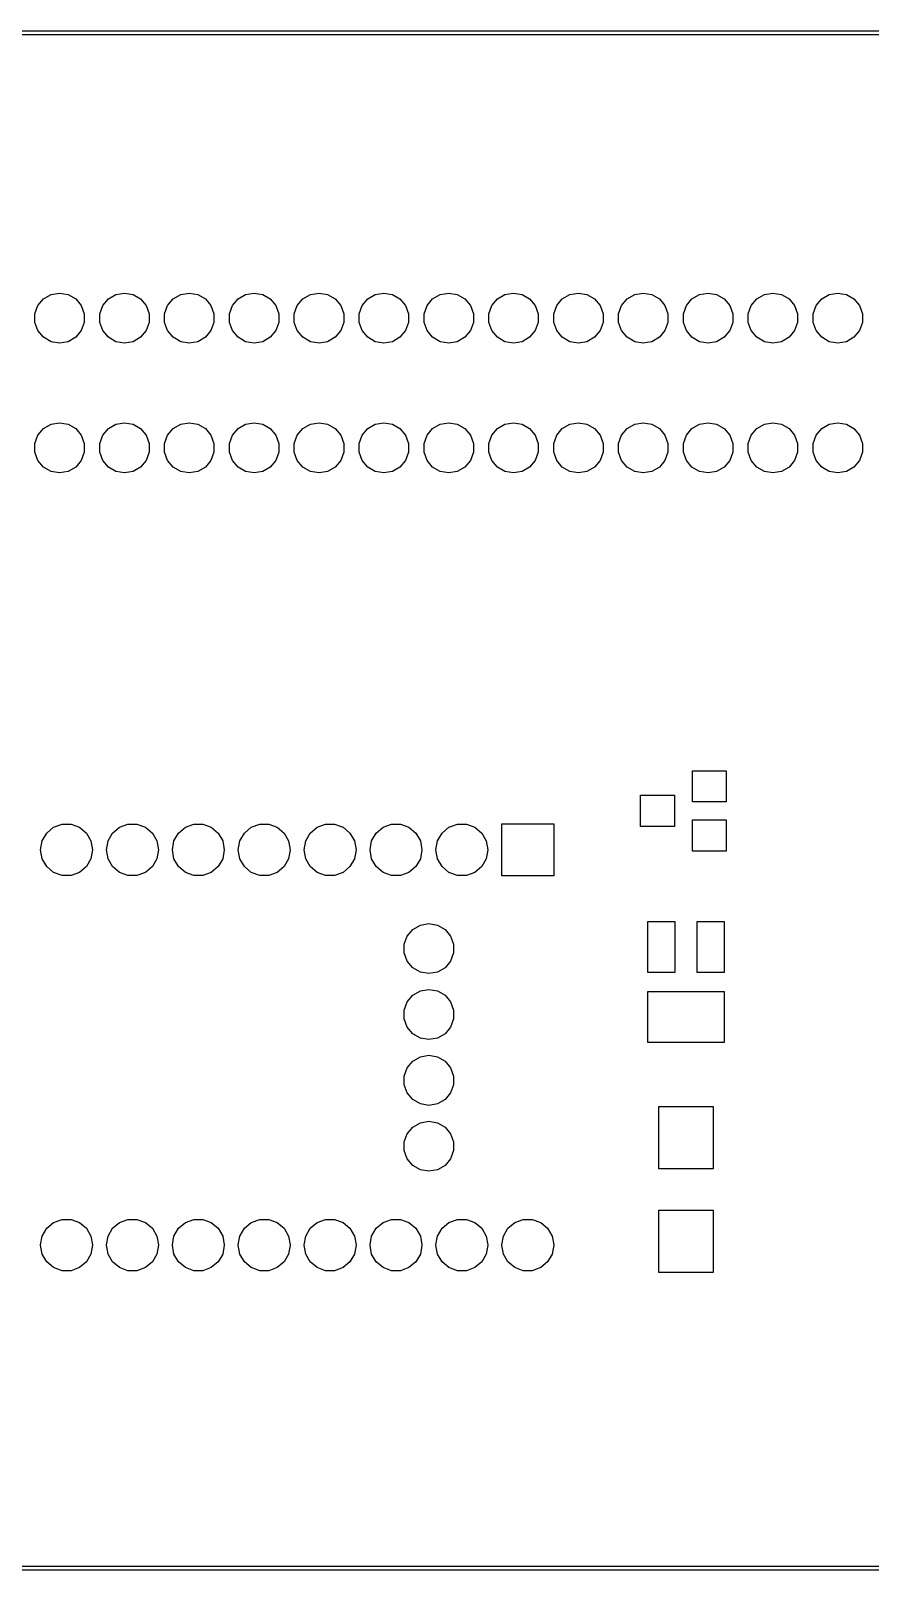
# Model space of a CAD drawing. Extents: x 85 to 212, y -151 to -91.
# Drawn here: x 116.1 to 148.5, y -150.8 to -91.4 of the extents above; entities that cross this region are included whole.
import ezdxf

# ---------------------------------------------------------------- set-up
doc = ezdxf.new("R2010")
doc.units = 0
doc.header["$MEASUREMENT"] = 0
doc.layers.add('BLACK', color=7, linetype='CONTINUOUS')

msp = doc.modelspace()

# ---------------------------------------------------------------- linework, layer by layer
at = {"layer": 'Black'}
for p, q in [((85.5, -91.425), (211.5, -91.425)), ((211.425, -91.575), (85.575, -91.575)), ((116.3, -102.336), (116.415, -102.021)), ((116.415, -102.021), (116.63, -101.764)), ((116.63, -101.764), (116.921, -101.596)), ((116.921, -101.596), (117.251, -101.538)), ((117.251, -101.538), (117.581, -101.596)), ((117.581, -101.596), (117.872, -101.764)), ((117.872, -101.764), (118.087, -102.021)), ((118.087, -102.021), (118.202, -102.336)), ((118.8, -102.336), (118.915, -102.021)), ((118.915, -102.021), (119.13, -101.764)), ((119.13, -101.764), (119.421, -101.596)), ((119.421, -101.596), (119.751, -101.538)), ((119.751, -101.538), (120.081, -101.596)), ((120.081, -101.596), (120.372, -101.764)), ((120.372, -101.764), (120.587, -102.021)), ((120.587, -102.021), (120.702, -102.336)), ((121.3, -102.336), (121.415, -102.021)), ((121.415, -102.021), (121.63, -101.764)), ((121.63, -101.764), (121.921, -101.596)), ((121.921, -101.596), (122.251, -101.538)), ((122.251, -101.538), (122.581, -101.596)), ((122.581, -101.596), (122.872, -101.764)), ((122.872, -101.764), (123.087, -102.021)), ((123.087, -102.021), (123.202, -102.336)), ((123.8, -102.336), (123.915, -102.021)), ((123.915, -102.021), (124.13, -101.764)), ((124.13, -101.764), (124.421, -101.596)), ((124.421, -101.596), (124.751, -101.538)), ((124.751, -101.538), (125.081, -101.596)), ((125.081, -101.596), (125.372, -101.764)), ((125.372, -101.764), (125.587, -102.021)), ((125.587, -102.021), (125.702, -102.336)), ((126.3, -102.336), (126.415, -102.021)), ((126.415, -102.021), (126.63, -101.764)), ((126.63, -101.764), (126.921, -101.596)), ((126.921, -101.596), (127.251, -101.538)), ((127.251, -101.538), (127.581, -101.596)), ((127.581, -101.596), (127.872, -101.764)), ((127.872, -101.764), (128.087, -102.021)), ((128.087, -102.021), (128.202, -102.336)), ((128.8, -102.336), (128.915, -102.021)), ((128.915, -102.021), (129.13, -101.764)), ((129.13, -101.764), (129.421, -101.596)), ((129.421, -101.596), (129.751, -101.538)), ((129.751, -101.538), (130.081, -101.596)), ((130.081, -101.596), (130.372, -101.764)), ((130.372, -101.764), (130.587, -102.021)), ((130.587, -102.021), (130.702, -102.336)), ((131.3, -102.336), (131.415, -102.021)), ((131.415, -102.021), (131.63, -101.764)), ((131.63, -101.764), (131.921, -101.596)), ((131.921, -101.596), (132.251, -101.538)), ((132.251, -101.538), (132.581, -101.596)), ((132.581, -101.596), (132.872, -101.764)), ((132.872, -101.764), (133.087, -102.021)), ((133.087, -102.021), (133.202, -102.336)), ((133.8, -102.336), (133.915, -102.021)), ((133.915, -102.021), (134.13, -101.764)), ((134.13, -101.764), (134.421, -101.596)), ((134.421, -101.596), (134.751, -101.538)), ((134.751, -101.538), (135.081, -101.596)), ((135.081, -101.596), (135.372, -101.764)), ((135.372, -101.764), (135.587, -102.021)), ((135.587, -102.021), (135.702, -102.336)), ((136.3, -102.336), (136.415, -102.021)), ((136.415, -102.021), (136.63, -101.764)), ((136.63, -101.764), (136.921, -101.596)), ((136.921, -101.596), (137.251, -101.538)), ((137.251, -101.538), (137.581, -101.596)), ((137.581, -101.596), (137.872, -101.764)), ((137.872, -101.764), (138.087, -102.021)), ((138.087, -102.021), (138.202, -102.336)), ((138.8, -102.336), (138.915, -102.021)), ((138.915, -102.021), (139.13, -101.764)), ((139.13, -101.764), (139.421, -101.596)), ((139.421, -101.596), (139.751, -101.538)), ((139.751, -101.538), (140.081, -101.596)), ((140.081, -101.596), (140.372, -101.764)), ((140.372, -101.764), (140.587, -102.021)), ((140.587, -102.021), (140.702, -102.336)), ((141.3, -102.336), (141.415, -102.021)), ((141.415, -102.021), (141.63, -101.764)), ((141.63, -101.764), (141.921, -101.596)), ((141.921, -101.596), (142.251, -101.538)), ((142.251, -101.538), (142.581, -101.596)), ((142.581, -101.596), (142.872, -101.764)), ((142.872, -101.764), (143.087, -102.021)), ((143.087, -102.021), (143.202, -102.336)), ((143.8, -102.336), (143.915, -102.021)), ((143.915, -102.021), (144.13, -101.764)), ((144.13, -101.764), (144.421, -101.596)), ((144.421, -101.596), (144.751, -101.538)), ((144.751, -101.538), (145.081, -101.596)), ((145.081, -101.596), (145.372, -101.764)), ((145.372, -101.764), (145.587, -102.021)), ((145.587, -102.021), (145.702, -102.336)), ((146.3, -102.336), (146.415, -102.021)), ((146.415, -102.021), (146.63, -101.764)), ((146.63, -101.764), (146.921, -101.596)), ((146.921, -101.596), (147.251, -101.538)), ((147.251, -101.538), (147.581, -101.596)), ((147.581, -101.596), (147.872, -101.764)), ((147.872, -101.764), (148.087, -102.021)), ((148.087, -102.021), (148.202, -102.336)), ((116.3, -102.671), (116.3, -102.336)), ((116.415, -102.986), (116.3, -102.671)), ((118.202, -102.671), (118.087, -102.986)), ((118.202, -102.336), (118.202, -102.671)), ((118.8, -102.671), (118.8, -102.336)), ((118.915, -102.986), (118.8, -102.671)), ((120.702, -102.671), (120.587, -102.986)), ((120.702, -102.336), (120.702, -102.671)), ((121.3, -102.671), (121.3, -102.336)), ((121.415, -102.986), (121.3, -102.671)), ((123.202, -102.671), (123.087, -102.986)), ((123.202, -102.336), (123.202, -102.671)), ((123.8, -102.671), (123.8, -102.336)), ((123.915, -102.986), (123.8, -102.671)), ((125.702, -102.671), (125.587, -102.986)), ((125.702, -102.336), (125.702, -102.671)), ((126.3, -102.671), (126.3, -102.336)), ((126.415, -102.986), (126.3, -102.671)), ((128.202, -102.671), (128.087, -102.986)), ((128.202, -102.336), (128.202, -102.671)), ((128.8, -102.671), (128.8, -102.336)), ((128.915, -102.986), (128.8, -102.671)), ((130.702, -102.671), (130.587, -102.986)), ((130.702, -102.336), (130.702, -102.671)), ((131.3, -102.671), (131.3, -102.336)), ((131.415, -102.986), (131.3, -102.671)), ((133.202, -102.671), (133.087, -102.986)), ((133.202, -102.336), (133.202, -102.671)), ((133.8, -102.671), (133.8, -102.336)), ((133.915, -102.986), (133.8, -102.671)), ((135.702, -102.671), (135.587, -102.986)), ((135.702, -102.336), (135.702, -102.671)), ((136.3, -102.671), (136.3, -102.336)), ((136.415, -102.986), (136.3, -102.671)), ((138.202, -102.671), (138.087, -102.986)), ((138.202, -102.336), (138.202, -102.671)), ((138.8, -102.671), (138.8, -102.336)), ((138.915, -102.986), (138.8, -102.671)), ((140.702, -102.671), (140.587, -102.986)), ((140.702, -102.336), (140.702, -102.671)), ((141.3, -102.671), (141.3, -102.336)), ((141.415, -102.986), (141.3, -102.671)), ((143.202, -102.671), (143.087, -102.986)), ((143.202, -102.336), (143.202, -102.671)), ((143.8, -102.671), (143.8, -102.336)), ((143.915, -102.986), (143.8, -102.671)), ((145.702, -102.671), (145.587, -102.986)), ((145.702, -102.336), (145.702, -102.671)), ((146.3, -102.671), (146.3, -102.336)), ((146.415, -102.986), (146.3, -102.671)), ((148.202, -102.671), (148.087, -102.986)), ((148.202, -102.336), (148.202, -102.671)), ((116.63, -103.243), (116.415, -102.986)), ((116.921, -103.411), (116.63, -103.243)), ((117.872, -103.243), (117.581, -103.411)), ((118.087, -102.986), (117.872, -103.243)), ((119.13, -103.243), (118.915, -102.986)), ((119.421, -103.411), (119.13, -103.243)), ((120.372, -103.243), (120.081, -103.411)), ((120.587, -102.986), (120.372, -103.243)), ((121.63, -103.243), (121.415, -102.986)), ((121.921, -103.411), (121.63, -103.243)), ((122.872, -103.243), (122.581, -103.411)), ((123.087, -102.986), (122.872, -103.243)), ((124.13, -103.243), (123.915, -102.986)), ((124.421, -103.411), (124.13, -103.243)), ((125.372, -103.243), (125.081, -103.411)), ((125.587, -102.986), (125.372, -103.243)), ((126.63, -103.243), (126.415, -102.986)), ((126.921, -103.411), (126.63, -103.243)), ((127.872, -103.243), (127.581, -103.411)), ((128.087, -102.986), (127.872, -103.243)), ((129.13, -103.243), (128.915, -102.986)), ((129.421, -103.411), (129.13, -103.243)), ((130.372, -103.243), (130.081, -103.411)), ((130.587, -102.986), (130.372, -103.243)), ((131.63, -103.243), (131.415, -102.986)), ((131.921, -103.411), (131.63, -103.243)), ((132.872, -103.243), (132.581, -103.411)), ((133.087, -102.986), (132.872, -103.243)), ((134.13, -103.243), (133.915, -102.986)), ((134.421, -103.411), (134.13, -103.243)), ((135.372, -103.243), (135.081, -103.411)), ((135.587, -102.986), (135.372, -103.243)), ((136.63, -103.243), (136.415, -102.986)), ((136.921, -103.411), (136.63, -103.243)), ((137.872, -103.243), (137.581, -103.411)), ((138.087, -102.986), (137.872, -103.243)), ((139.13, -103.243), (138.915, -102.986)), ((139.421, -103.411), (139.13, -103.243)), ((140.372, -103.243), (140.081, -103.411)), ((140.587, -102.986), (140.372, -103.243)), ((141.63, -103.243), (141.415, -102.986)), ((141.921, -103.411), (141.63, -103.243)), ((142.872, -103.243), (142.581, -103.411)), ((143.087, -102.986), (142.872, -103.243)), ((144.13, -103.243), (143.915, -102.986)), ((144.421, -103.411), (144.13, -103.243)), ((145.372, -103.243), (145.081, -103.411)), ((145.587, -102.986), (145.372, -103.243)), ((146.63, -103.243), (146.415, -102.986)), ((146.921, -103.411), (146.63, -103.243)), ((147.872, -103.243), (147.581, -103.411)), ((148.087, -102.986), (147.872, -103.243)), ((117.251, -103.469), (116.921, -103.411)), ((117.581, -103.411), (117.251, -103.469)), ((119.751, -103.469), (119.421, -103.411)), ((120.081, -103.411), (119.751, -103.469)), ((122.251, -103.469), (121.921, -103.411)), ((122.581, -103.411), (122.251, -103.469)), ((124.751, -103.469), (124.421, -103.411)), ((125.081, -103.411), (124.751, -103.469)), ((127.251, -103.469), (126.921, -103.411)), ((127.581, -103.411), (127.251, -103.469)), ((129.751, -103.469), (129.421, -103.411)), ((130.081, -103.411), (129.751, -103.469)), ((132.251, -103.469), (131.921, -103.411)), ((132.581, -103.411), (132.251, -103.469)), ((134.751, -103.469), (134.421, -103.411)), ((135.081, -103.411), (134.751, -103.469)), ((137.251, -103.469), (136.921, -103.411)), ((137.581, -103.411), (137.251, -103.469)), ((139.751, -103.469), (139.421, -103.411)), ((140.081, -103.411), (139.751, -103.469)), ((142.251, -103.469), (141.921, -103.411)), ((142.581, -103.411), (142.251, -103.469)), ((144.751, -103.469), (144.421, -103.411)), ((145.081, -103.411), (144.751, -103.469)), ((147.251, -103.469), (146.921, -103.411)), ((147.581, -103.411), (147.251, -103.469)), ((116.415, -107.021), (116.63, -106.764)), ((116.63, -106.764), (116.921, -106.596)), ((116.921, -106.596), (117.251, -106.538)), ((117.251, -106.538), (117.581, -106.596)), ((117.581, -106.596), (117.872, -106.764)), ((117.872, -106.764), (118.087, -107.021)), ((118.915, -107.021), (119.13, -106.764)), ((119.13, -106.764), (119.421, -106.596)), ((119.421, -106.596), (119.751, -106.538)), ((119.751, -106.538), (120.081, -106.596)), ((120.081, -106.596), (120.372, -106.764)), ((120.372, -106.764), (120.587, -107.021)), ((121.415, -107.021), (121.63, -106.764)), ((121.63, -106.764), (121.921, -106.596)), ((121.921, -106.596), (122.251, -106.538)), ((122.251, -106.538), (122.581, -106.596)), ((122.581, -106.596), (122.872, -106.764)), ((122.872, -106.764), (123.087, -107.021)), ((123.915, -107.021), (124.13, -106.764)), ((124.13, -106.764), (124.421, -106.596)), ((124.421, -106.596), (124.751, -106.538)), ((124.751, -106.538), (125.081, -106.596)), ((125.081, -106.596), (125.372, -106.764)), ((125.372, -106.764), (125.587, -107.021)), ((126.415, -107.021), (126.63, -106.764)), ((126.63, -106.764), (126.921, -106.596)), ((126.921, -106.596), (127.251, -106.538)), ((127.251, -106.538), (127.581, -106.596)), ((127.581, -106.596), (127.872, -106.764)), ((127.872, -106.764), (128.087, -107.021)), ((128.915, -107.021), (129.13, -106.764)), ((129.13, -106.764), (129.421, -106.596)), ((129.421, -106.596), (129.751, -106.538)), ((129.751, -106.538), (130.081, -106.596)), ((130.081, -106.596), (130.372, -106.764)), ((130.372, -106.764), (130.587, -107.021)), ((131.415, -107.021), (131.63, -106.764)), ((131.63, -106.764), (131.921, -106.596)), ((131.921, -106.596), (132.251, -106.538)), ((132.251, -106.538), (132.581, -106.596)), ((132.581, -106.596), (132.872, -106.764)), ((132.872, -106.764), (133.087, -107.021)), ((133.915, -107.021), (134.13, -106.764)), ((134.13, -106.764), (134.421, -106.596)), ((134.421, -106.596), (134.751, -106.538)), ((134.751, -106.538), (135.081, -106.596)), ((135.081, -106.596), (135.372, -106.764)), ((135.372, -106.764), (135.587, -107.021)), ((136.415, -107.021), (136.63, -106.764)), ((136.63, -106.764), (136.921, -106.596)), ((136.921, -106.596), (137.251, -106.538)), ((137.251, -106.538), (137.581, -106.596)), ((137.581, -106.596), (137.872, -106.764)), ((137.872, -106.764), (138.087, -107.021)), ((138.915, -107.021), (139.13, -106.764)), ((139.13, -106.764), (139.421, -106.596)), ((139.421, -106.596), (139.751, -106.538)), ((139.751, -106.538), (140.081, -106.596)), ((140.081, -106.596), (140.372, -106.764)), ((140.372, -106.764), (140.587, -107.021)), ((141.415, -107.021), (141.63, -106.764)), ((141.63, -106.764), (141.921, -106.596)), ((141.921, -106.596), (142.251, -106.538)), ((142.251, -106.538), (142.581, -106.596)), ((142.581, -106.596), (142.872, -106.764)), ((142.872, -106.764), (143.087, -107.021)), ((143.915, -107.021), (144.13, -106.764)), ((144.13, -106.764), (144.421, -106.596)), ((144.421, -106.596), (144.751, -106.538)), ((144.751, -106.538), (145.081, -106.596)), ((145.081, -106.596), (145.372, -106.764)), ((145.372, -106.764), (145.587, -107.021)), ((146.415, -107.021), (146.63, -106.764)), ((146.63, -106.764), (146.921, -106.596)), ((146.921, -106.596), (147.251, -106.538)), ((147.251, -106.538), (147.581, -106.596)), ((147.581, -106.596), (147.872, -106.764)), ((147.872, -106.764), (148.087, -107.021)), ((116.3, -107.336), (116.415, -107.021)), ((116.3, -107.671), (116.3, -107.336)), ((118.087, -107.021), (118.202, -107.336)), ((118.202, -107.336), (118.202, -107.671)), ((118.8, -107.336), (118.915, -107.021)), ((118.8, -107.671), (118.8, -107.336)), ((120.587, -107.021), (120.702, -107.336)), ((120.702, -107.336), (120.702, -107.671)), ((121.3, -107.336), (121.415, -107.021)), ((121.3, -107.671), (121.3, -107.336)), ((123.087, -107.021), (123.202, -107.336)), ((123.202, -107.336), (123.202, -107.671)), ((123.8, -107.336), (123.915, -107.021)), ((123.8, -107.671), (123.8, -107.336)), ((125.587, -107.021), (125.702, -107.336)), ((125.702, -107.336), (125.702, -107.671)), ((126.3, -107.336), (126.415, -107.021)), ((126.3, -107.671), (126.3, -107.336)), ((128.087, -107.021), (128.202, -107.336)), ((128.202, -107.336), (128.202, -107.671)), ((128.8, -107.336), (128.915, -107.021)), ((128.8, -107.671), (128.8, -107.336)), ((130.587, -107.021), (130.702, -107.336)), ((130.702, -107.336), (130.702, -107.671)), ((131.3, -107.336), (131.415, -107.021)), ((131.3, -107.671), (131.3, -107.336)), ((133.087, -107.021), (133.202, -107.336)), ((133.202, -107.336), (133.202, -107.671)), ((133.8, -107.336), (133.915, -107.021)), ((133.8, -107.671), (133.8, -107.336)), ((135.587, -107.021), (135.702, -107.336)), ((135.702, -107.336), (135.702, -107.671)), ((136.3, -107.336), (136.415, -107.021)), ((136.3, -107.671), (136.3, -107.336)), ((138.087, -107.021), (138.202, -107.336)), ((138.202, -107.336), (138.202, -107.671)), ((138.8, -107.336), (138.915, -107.021)), ((138.8, -107.671), (138.8, -107.336)), ((140.587, -107.021), (140.702, -107.336)), ((140.702, -107.336), (140.702, -107.671)), ((141.3, -107.336), (141.415, -107.021)), ((141.3, -107.671), (141.3, -107.336)), ((143.087, -107.021), (143.202, -107.336)), ((143.202, -107.336), (143.202, -107.671)), ((143.8, -107.336), (143.915, -107.021)), ((143.8, -107.671), (143.8, -107.336)), ((145.587, -107.021), (145.702, -107.336)), ((145.702, -107.336), (145.702, -107.671)), ((146.3, -107.336), (146.415, -107.021)), ((146.3, -107.671), (146.3, -107.336)), ((148.087, -107.021), (148.202, -107.336)), ((148.202, -107.336), (148.202, -107.671)), ((116.415, -107.986), (116.3, -107.671)), ((116.63, -108.243), (116.415, -107.986)), ((118.087, -107.986), (117.872, -108.243)), ((118.202, -107.671), (118.087, -107.986)), ((118.915, -107.986), (118.8, -107.671)), ((119.13, -108.243), (118.915, -107.986)), ((120.587, -107.986), (120.372, -108.243)), ((120.702, -107.671), (120.587, -107.986)), ((121.415, -107.986), (121.3, -107.671)), ((121.63, -108.243), (121.415, -107.986)), ((123.087, -107.986), (122.872, -108.243)), ((123.202, -107.671), (123.087, -107.986)), ((123.915, -107.986), (123.8, -107.671)), ((124.13, -108.243), (123.915, -107.986)), ((125.587, -107.986), (125.372, -108.243)), ((125.702, -107.671), (125.587, -107.986)), ((126.415, -107.986), (126.3, -107.671)), ((126.63, -108.243), (126.415, -107.986)), ((128.087, -107.986), (127.872, -108.243)), ((128.202, -107.671), (128.087, -107.986)), ((128.915, -107.986), (128.8, -107.671)), ((129.13, -108.243), (128.915, -107.986)), ((130.587, -107.986), (130.372, -108.243)), ((130.702, -107.671), (130.587, -107.986)), ((131.415, -107.986), (131.3, -107.671)), ((131.63, -108.243), (131.415, -107.986)), ((133.087, -107.986), (132.872, -108.243)), ((133.202, -107.671), (133.087, -107.986)), ((133.915, -107.986), (133.8, -107.671)), ((134.13, -108.243), (133.915, -107.986)), ((135.587, -107.986), (135.372, -108.243)), ((135.702, -107.671), (135.587, -107.986)), ((136.415, -107.986), (136.3, -107.671)), ((136.63, -108.243), (136.415, -107.986)), ((138.087, -107.986), (137.872, -108.243)), ((138.202, -107.671), (138.087, -107.986)), ((138.915, -107.986), (138.8, -107.671)), ((139.13, -108.243), (138.915, -107.986)), ((140.587, -107.986), (140.372, -108.243)), ((140.702, -107.671), (140.587, -107.986)), ((141.415, -107.986), (141.3, -107.671)), ((141.63, -108.243), (141.415, -107.986)), ((143.087, -107.986), (142.872, -108.243)), ((143.202, -107.671), (143.087, -107.986)), ((143.915, -107.986), (143.8, -107.671)), ((144.13, -108.243), (143.915, -107.986)), ((145.587, -107.986), (145.372, -108.243)), ((145.702, -107.671), (145.587, -107.986)), ((146.415, -107.986), (146.3, -107.671)), ((146.63, -108.243), (146.415, -107.986)), ((148.087, -107.986), (147.872, -108.243)), ((148.202, -107.671), (148.087, -107.986)), ((116.921, -108.411), (116.63, -108.243)), ((117.251, -108.469), (116.921, -108.411)), ((117.581, -108.411), (117.251, -108.469)), ((117.872, -108.243), (117.581, -108.411)), ((119.421, -108.411), (119.13, -108.243)), ((119.751, -108.469), (119.421, -108.411)), ((120.081, -108.411), (119.751, -108.469)), ((120.372, -108.243), (120.081, -108.411)), ((121.921, -108.411), (121.63, -108.243)), ((122.251, -108.469), (121.921, -108.411)), ((122.581, -108.411), (122.251, -108.469)), ((122.872, -108.243), (122.581, -108.411)), ((124.421, -108.411), (124.13, -108.243)), ((124.751, -108.469), (124.421, -108.411)), ((125.081, -108.411), (124.751, -108.469)), ((125.372, -108.243), (125.081, -108.411)), ((126.921, -108.411), (126.63, -108.243)), ((127.251, -108.469), (126.921, -108.411)), ((127.581, -108.411), (127.251, -108.469)), ((127.872, -108.243), (127.581, -108.411)), ((129.421, -108.411), (129.13, -108.243)), ((129.751, -108.469), (129.421, -108.411)), ((130.081, -108.411), (129.751, -108.469)), ((130.372, -108.243), (130.081, -108.411)), ((131.921, -108.411), (131.63, -108.243)), ((132.251, -108.469), (131.921, -108.411)), ((132.581, -108.411), (132.251, -108.469)), ((132.872, -108.243), (132.581, -108.411)), ((134.421, -108.411), (134.13, -108.243)), ((134.751, -108.469), (134.421, -108.411)), ((135.081, -108.411), (134.751, -108.469)), ((135.372, -108.243), (135.081, -108.411)), ((136.921, -108.411), (136.63, -108.243)), ((137.251, -108.469), (136.921, -108.411)), ((137.581, -108.411), (137.251, -108.469)), ((137.872, -108.243), (137.581, -108.411)), ((139.421, -108.411), (139.13, -108.243)), ((139.751, -108.469), (139.421, -108.411)), ((140.081, -108.411), (139.751, -108.469)), ((140.372, -108.243), (140.081, -108.411)), ((141.921, -108.411), (141.63, -108.243)), ((142.251, -108.469), (141.921, -108.411)), ((142.581, -108.411), (142.251, -108.469)), ((142.872, -108.243), (142.581, -108.411)), ((144.421, -108.411), (144.13, -108.243)), ((144.751, -108.469), (144.421, -108.411)), ((145.081, -108.411), (144.751, -108.469)), ((145.372, -108.243), (145.081, -108.411)), ((146.921, -108.411), (146.63, -108.243)), ((147.251, -108.469), (146.921, -108.411)), ((147.581, -108.411), (147.251, -108.469)), ((147.872, -108.243), (147.581, -108.411)), ((141.65, -121.15), (141.65, -119.95)), ((141.65, -119.95), (142.95, -119.95)), ((142.95, -119.95), (142.95, -121.15)), ((139.65, -122.1), (139.65, -120.9)), ((139.65, -120.9), (140.95, -120.9)), ((140.95, -120.9), (140.95, -122.1)), ((142.95, -121.15), (141.65, -121.15)), ((116.754, -122.353), (117.02, -122.13)), ((117.02, -122.13), (117.346, -122.011)), ((117.346, -122.011), (117.694, -122.011)), ((117.694, -122.011), (118.02, -122.13)), ((118.02, -122.13), (118.286, -122.353)), ((119.294, -122.353), (119.56, -122.13)), ((119.56, -122.13), (119.886, -122.011)), ((119.886, -122.011), (120.234, -122.011)), ((120.234, -122.011), (120.56, -122.13)), ((120.56, -122.13), (120.826, -122.353)), ((121.834, -122.353), (122.1, -122.13)), ((122.1, -122.13), (122.426, -122.011)), ((122.426, -122.011), (122.774, -122.011)), ((122.774, -122.011), (123.1, -122.13)), ((123.1, -122.13), (123.366, -122.353)), ((124.374, -122.353), (124.64, -122.13)), ((124.64, -122.13), (124.966, -122.011)), ((124.966, -122.011), (125.314, -122.011)), ((125.314, -122.011), (125.64, -122.13)), ((125.64, -122.13), (125.906, -122.353)), ((126.914, -122.353), (127.18, -122.13)), ((127.18, -122.13), (127.506, -122.011)), ((127.506, -122.011), (127.854, -122.011)), ((127.854, -122.011), (128.18, -122.13)), ((128.18, -122.13), (128.446, -122.353)), ((129.454, -122.353), (129.72, -122.13)), ((129.72, -122.13), (130.046, -122.011)), ((130.046, -122.011), (130.394, -122.011)), ((130.394, -122.011), (130.72, -122.13)), ((130.72, -122.13), (130.986, -122.353)), ((131.994, -122.353), (132.26, -122.13)), ((132.26, -122.13), (132.586, -122.011)), ((132.586, -122.011), (132.934, -122.011)), ((132.934, -122.011), (133.26, -122.13)), ((133.26, -122.13), (133.526, -122.353)), ((134.3, -124), (134.3, -122)), ((134.3, -122), (136.3, -122)), ((136.3, -122), (136.3, -124)), ((140.95, -122.1), (139.65, -122.1)), ((141.65, -123.05), (141.65, -121.85)), ((141.65, -121.85), (142.95, -121.85)), ((142.95, -121.85), (142.95, -123.05)), ((116.52, -122.996), (116.58, -122.654)), ((116.58, -122.654), (116.754, -122.353)), ((118.286, -122.353), (118.46, -122.654)), ((118.46, -122.654), (118.52, -122.996)), ((119.06, -122.996), (119.12, -122.654)), ((119.12, -122.654), (119.294, -122.353)), ((120.826, -122.353), (121, -122.654)), ((121, -122.654), (121.06, -122.996)), ((121.6, -122.996), (121.66, -122.654)), ((121.66, -122.654), (121.834, -122.353)), ((123.366, -122.353), (123.54, -122.654)), ((123.54, -122.654), (123.6, -122.996)), ((124.14, -122.996), (124.2, -122.654)), ((124.2, -122.654), (124.374, -122.353)), ((125.906, -122.353), (126.08, -122.654)), ((126.08, -122.654), (126.14, -122.996)), ((126.68, -122.996), (126.74, -122.654)), ((126.74, -122.654), (126.914, -122.353)), ((128.446, -122.353), (128.62, -122.654)), ((128.62, -122.654), (128.68, -122.996)), ((129.22, -122.996), (129.28, -122.654)), ((129.28, -122.654), (129.454, -122.353)), ((130.986, -122.353), (131.16, -122.654)), ((131.16, -122.654), (131.22, -122.996)), ((131.76, -122.996), (131.82, -122.654)), ((131.82, -122.654), (131.994, -122.353)), ((133.526, -122.353), (133.7, -122.654)), ((133.7, -122.654), (133.76, -122.996)), ((116.52, -123.004), (116.52, -122.996)), ((116.58, -123.346), (116.52, -123.004)), ((116.754, -123.647), (116.58, -123.346)), ((118.46, -123.346), (118.286, -123.647)), ((118.52, -123.004), (118.46, -123.346)), ((118.52, -122.996), (118.52, -123.004)), ((119.06, -123.004), (119.06, -122.996)), ((119.12, -123.346), (119.06, -123.004)), ((119.294, -123.647), (119.12, -123.346)), ((121, -123.346), (120.826, -123.647)), ((121.06, -123.004), (121, -123.346)), ((121.06, -122.996), (121.06, -123.004)), ((121.6, -123.004), (121.6, -122.996)), ((121.66, -123.346), (121.6, -123.004)), ((121.834, -123.647), (121.66, -123.346)), ((123.54, -123.346), (123.366, -123.647)), ((123.6, -123.004), (123.54, -123.346)), ((123.6, -122.996), (123.6, -123.004)), ((124.14, -123.004), (124.14, -122.996)), ((124.2, -123.346), (124.14, -123.004)), ((124.374, -123.647), (124.2, -123.346)), ((126.08, -123.346), (125.906, -123.647)), ((126.14, -123.004), (126.08, -123.346)), ((126.14, -122.996), (126.14, -123.004)), ((126.68, -123.004), (126.68, -122.996)), ((126.74, -123.346), (126.68, -123.004)), ((126.914, -123.647), (126.74, -123.346)), ((128.62, -123.346), (128.446, -123.647)), ((128.68, -123.004), (128.62, -123.346)), ((128.68, -122.996), (128.68, -123.004)), ((129.22, -123.004), (129.22, -122.996)), ((129.28, -123.346), (129.22, -123.004)), ((129.454, -123.647), (129.28, -123.346)), ((131.16, -123.346), (130.986, -123.647)), ((131.22, -123.004), (131.16, -123.346)), ((131.22, -122.996), (131.22, -123.004)), ((131.76, -123.004), (131.76, -122.996)), ((131.82, -123.346), (131.76, -123.004)), ((131.994, -123.647), (131.82, -123.346)), ((133.7, -123.346), (133.526, -123.647)), ((133.76, -123.004), (133.7, -123.346)), ((133.76, -122.996), (133.76, -123.004)), ((142.95, -123.05), (141.65, -123.05)), ((117.02, -123.87), (116.754, -123.647)), ((117.346, -123.989), (117.02, -123.87)), ((117.694, -123.989), (117.346, -123.989)), ((118.02, -123.87), (117.694, -123.989)), ((118.286, -123.647), (118.02, -123.87)), ((119.56, -123.87), (119.294, -123.647)), ((119.886, -123.989), (119.56, -123.87)), ((120.234, -123.989), (119.886, -123.989)), ((120.56, -123.87), (120.234, -123.989)), ((120.826, -123.647), (120.56, -123.87)), ((122.1, -123.87), (121.834, -123.647)), ((122.426, -123.989), (122.1, -123.87)), ((122.774, -123.989), (122.426, -123.989)), ((123.1, -123.87), (122.774, -123.989)), ((123.366, -123.647), (123.1, -123.87)), ((124.64, -123.87), (124.374, -123.647)), ((124.966, -123.989), (124.64, -123.87)), ((125.314, -123.989), (124.966, -123.989)), ((125.64, -123.87), (125.314, -123.989)), ((125.906, -123.647), (125.64, -123.87)), ((127.18, -123.87), (126.914, -123.647)), ((127.506, -123.989), (127.18, -123.87)), ((127.854, -123.989), (127.506, -123.989)), ((128.18, -123.87), (127.854, -123.989)), ((128.446, -123.647), (128.18, -123.87)), ((129.72, -123.87), (129.454, -123.647)), ((130.046, -123.989), (129.72, -123.87)), ((130.394, -123.989), (130.046, -123.989)), ((130.72, -123.87), (130.394, -123.989)), ((130.986, -123.647), (130.72, -123.87)), ((132.26, -123.87), (131.994, -123.647)), ((132.586, -123.989), (132.26, -123.87)), ((132.934, -123.989), (132.586, -123.989)), ((133.26, -123.87), (132.934, -123.989)), ((133.526, -123.647), (133.26, -123.87)), ((136.3, -124), (134.3, -124)), ((139.925, -127.73), (139.925, -125.77)), ((139.925, -125.77), (140.975, -125.77)), ((140.975, -125.77), (140.975, -127.73)), ((141.825, -127.73), (141.825, -125.77)), ((141.825, -125.77), (142.875, -125.77)), ((142.875, -125.77), (142.875, -127.73)), ((130.539, -126.642), (130.654, -126.327)), ((130.654, -126.327), (130.869, -126.07)), ((130.869, -126.07), (131.16, -125.903)), ((131.16, -125.903), (131.49, -125.844)), ((131.49, -125.844), (131.82, -125.903)), ((131.82, -125.903), (132.111, -126.07)), ((132.111, -126.07), (132.326, -126.327)), ((132.326, -126.327), (132.441, -126.642)), ((130.539, -126.978), (130.539, -126.642)), ((130.654, -127.293), (130.539, -126.978)), ((132.441, -126.978), (132.326, -127.293)), ((132.441, -126.642), (132.441, -126.978)), ((130.869, -127.55), (130.654, -127.293)), ((131.16, -127.717), (130.869, -127.55)), ((132.111, -127.55), (131.82, -127.717)), ((132.326, -127.293), (132.111, -127.55)), ((131.49, -127.776), (131.16, -127.717)), ((131.82, -127.717), (131.49, -127.776)), ((140.975, -127.73), (139.925, -127.73)), ((142.875, -127.73), (141.825, -127.73)), ((130.654, -128.867), (130.869, -128.61)), ((130.869, -128.61), (131.16, -128.443)), ((131.16, -128.443), (131.49, -128.384)), ((131.49, -128.384), (131.82, -128.443)), ((131.82, -128.443), (132.111, -128.61)), ((132.111, -128.61), (132.326, -128.867)), ((139.925, -130.43), (139.925, -128.47)), ((139.925, -128.47), (140.975, -128.47)), ((140.975, -128.47), (141.925, -128.47)), ((141.925, -128.47), (142.875, -128.47)), ((142.875, -128.47), (142.875, -130.43)), ((130.539, -129.182), (130.654, -128.867)), ((130.539, -129.518), (130.539, -129.182)), ((132.326, -128.867), (132.441, -129.182)), ((132.441, -129.182), (132.441, -129.518)), ((130.654, -129.833), (130.539, -129.518)), ((130.869, -130.09), (130.654, -129.833)), ((132.326, -129.833), (132.111, -130.09)), ((132.441, -129.518), (132.326, -129.833)), ((131.16, -130.257), (130.869, -130.09)), ((131.49, -130.316), (131.16, -130.257)), ((131.82, -130.257), (131.49, -130.316)), ((132.111, -130.09), (131.82, -130.257)), ((140.875, -130.43), (139.925, -130.43)), ((141.825, -130.43), (140.875, -130.43)), ((141.925, -130.43), (141.825, -130.43)), ((142.875, -130.43), (141.925, -130.43)), ((130.654, -131.407), (130.869, -131.15)), ((130.869, -131.15), (131.16, -130.983)), ((131.16, -130.983), (131.49, -130.924)), ((131.49, -130.924), (131.82, -130.983)), ((131.82, -130.983), (132.111, -131.15)), ((132.111, -131.15), (132.326, -131.407)), ((130.539, -131.722), (130.654, -131.407)), ((130.539, -132.058), (130.539, -131.722)), ((132.326, -131.407), (132.441, -131.722)), ((132.441, -131.722), (132.441, -132.058)), ((130.654, -132.373), (130.539, -132.058)), ((132.441, -132.058), (132.326, -132.373)), ((130.869, -132.63), (130.654, -132.373)), ((131.16, -132.797), (130.869, -132.63)), ((131.49, -132.856), (131.16, -132.797)), ((131.82, -132.797), (131.49, -132.856)), ((132.111, -132.63), (131.82, -132.797)), ((132.326, -132.373), (132.111, -132.63)), ((140.35, -135.3), (140.35, -132.9)), ((140.35, -132.9), (142.45, -132.9)), ((142.45, -132.9), (142.45, -135.3)), ((130.869, -133.69), (131.16, -133.523)), ((131.16, -133.523), (131.49, -133.464)), ((131.49, -133.464), (131.82, -133.523)), ((131.82, -133.523), (132.111, -133.69)), ((130.539, -134.262), (130.654, -133.947)), ((130.654, -133.947), (130.869, -133.69)), ((132.111, -133.69), (132.326, -133.947)), ((132.326, -133.947), (132.441, -134.262)), ((130.539, -134.598), (130.539, -134.262)), ((130.654, -134.913), (130.539, -134.598)), ((132.441, -134.598), (132.326, -134.913)), ((132.441, -134.262), (132.441, -134.598)), ((130.869, -135.17), (130.654, -134.913)), ((131.16, -135.337), (130.869, -135.17)), ((132.111, -135.17), (131.82, -135.337)), ((132.326, -134.913), (132.111, -135.17)), ((142.45, -135.3), (140.35, -135.3)), ((131.49, -135.396), (131.16, -135.337)), ((131.82, -135.337), (131.49, -135.396)), ((140.35, -139.3), (140.35, -136.9)), ((140.35, -136.9), (142.45, -136.9)), ((142.45, -136.9), (142.45, -139.3)), ((116.58, -137.894), (116.754, -137.593)), ((116.754, -137.593), (117.02, -137.37)), ((117.02, -137.37), (117.346, -137.251)), ((117.346, -137.251), (117.694, -137.251)), ((117.694, -137.251), (118.02, -137.37)), ((118.02, -137.37), (118.286, -137.593)), ((118.286, -137.593), (118.46, -137.894)), ((119.12, -137.894), (119.294, -137.593)), ((119.294, -137.593), (119.56, -137.37)), ((119.56, -137.37), (119.886, -137.251)), ((119.886, -137.251), (120.234, -137.251)), ((120.234, -137.251), (120.56, -137.37)), ((120.56, -137.37), (120.826, -137.593)), ((120.826, -137.593), (121, -137.894)), ((121.66, -137.894), (121.834, -137.593)), ((121.834, -137.593), (122.1, -137.37)), ((122.1, -137.37), (122.426, -137.251)), ((122.426, -137.251), (122.774, -137.251)), ((122.774, -137.251), (123.1, -137.37)), ((123.1, -137.37), (123.366, -137.593)), ((123.366, -137.593), (123.54, -137.894)), ((124.2, -137.894), (124.374, -137.593)), ((124.374, -137.593), (124.64, -137.37)), ((124.64, -137.37), (124.966, -137.251)), ((124.966, -137.251), (125.314, -137.251)), ((125.314, -137.251), (125.64, -137.37)), ((125.64, -137.37), (125.906, -137.593)), ((125.906, -137.593), (126.08, -137.894)), ((126.74, -137.894), (126.914, -137.593)), ((126.914, -137.593), (127.18, -137.37)), ((127.18, -137.37), (127.506, -137.251)), ((127.506, -137.251), (127.854, -137.251)), ((127.854, -137.251), (128.18, -137.37)), ((128.18, -137.37), (128.446, -137.593)), ((128.446, -137.593), (128.62, -137.894)), ((129.28, -137.894), (129.454, -137.593)), ((129.454, -137.593), (129.72, -137.37)), ((129.72, -137.37), (130.046, -137.251)), ((130.046, -137.251), (130.394, -137.251)), ((130.394, -137.251), (130.72, -137.37)), ((130.72, -137.37), (130.986, -137.593)), ((130.986, -137.593), (131.16, -137.894)), ((131.82, -137.894), (131.994, -137.593)), ((131.994, -137.593), (132.26, -137.37)), ((132.26, -137.37), (132.586, -137.251)), ((132.586, -137.251), (132.934, -137.251)), ((132.934, -137.251), (133.26, -137.37)), ((133.26, -137.37), (133.526, -137.593)), ((133.526, -137.593), (133.7, -137.894)), ((134.36, -137.894), (134.534, -137.593)), ((134.534, -137.593), (134.8, -137.37)), ((134.8, -137.37), (135.126, -137.251)), ((135.126, -137.251), (135.474, -137.251)), ((135.474, -137.251), (135.8, -137.37)), ((135.8, -137.37), (136.066, -137.593)), ((136.066, -137.593), (136.24, -137.894)), ((116.52, -138.236), (116.58, -137.894)), ((116.52, -138.244), (116.52, -138.236)), ((116.58, -138.586), (116.52, -138.244)), ((118.46, -137.894), (118.52, -138.236)), ((118.52, -138.244), (118.46, -138.586)), ((118.52, -138.236), (118.52, -138.244)), ((119.06, -138.236), (119.12, -137.894)), ((119.06, -138.244), (119.06, -138.236)), ((119.12, -138.586), (119.06, -138.244)), ((121, -137.894), (121.06, -138.236)), ((121.06, -138.244), (121, -138.586)), ((121.06, -138.236), (121.06, -138.244)), ((121.6, -138.236), (121.66, -137.894)), ((121.6, -138.244), (121.6, -138.236)), ((121.66, -138.586), (121.6, -138.244)), ((123.54, -137.894), (123.6, -138.236)), ((123.6, -138.244), (123.54, -138.586)), ((123.6, -138.236), (123.6, -138.244)), ((124.14, -138.236), (124.2, -137.894)), ((124.14, -138.244), (124.14, -138.236)), ((124.2, -138.586), (124.14, -138.244)), ((126.08, -137.894), (126.14, -138.236)), ((126.14, -138.244), (126.08, -138.586)), ((126.14, -138.236), (126.14, -138.244)), ((126.68, -138.236), (126.74, -137.894)), ((126.68, -138.244), (126.68, -138.236)), ((126.74, -138.586), (126.68, -138.244)), ((128.62, -137.894), (128.68, -138.236)), ((128.68, -138.244), (128.62, -138.586)), ((128.68, -138.236), (128.68, -138.244)), ((129.22, -138.236), (129.28, -137.894)), ((129.22, -138.244), (129.22, -138.236)), ((129.28, -138.586), (129.22, -138.244)), ((131.16, -137.894), (131.22, -138.236)), ((131.22, -138.244), (131.16, -138.586)), ((131.22, -138.236), (131.22, -138.244)), ((131.76, -138.236), (131.82, -137.894)), ((131.76, -138.244), (131.76, -138.236)), ((131.82, -138.586), (131.76, -138.244)), ((133.7, -137.894), (133.76, -138.236)), ((133.76, -138.244), (133.7, -138.586)), ((133.76, -138.236), (133.76, -138.244)), ((134.3, -138.236), (134.36, -137.894)), ((134.3, -138.244), (134.3, -138.236)), ((134.36, -138.586), (134.3, -138.244)), ((136.24, -137.894), (136.3, -138.236)), ((136.3, -138.244), (136.24, -138.586)), ((136.3, -138.236), (136.3, -138.244)), ((116.754, -138.887), (116.58, -138.586)), ((118.46, -138.586), (118.286, -138.887)), ((119.294, -138.887), (119.12, -138.586)), ((121, -138.586), (120.826, -138.887)), ((121.834, -138.887), (121.66, -138.586)), ((123.54, -138.586), (123.366, -138.887)), ((124.374, -138.887), (124.2, -138.586)), ((126.08, -138.586), (125.906, -138.887)), ((126.914, -138.887), (126.74, -138.586)), ((128.62, -138.586), (128.446, -138.887)), ((129.454, -138.887), (129.28, -138.586)), ((131.16, -138.586), (130.986, -138.887)), ((131.994, -138.887), (131.82, -138.586)), ((133.7, -138.586), (133.526, -138.887)), ((134.534, -138.887), (134.36, -138.586)), ((136.24, -138.586), (136.066, -138.887)), ((117.02, -139.11), (116.754, -138.887)), ((117.346, -139.229), (117.02, -139.11)), ((117.694, -139.229), (117.346, -139.229)), ((118.02, -139.11), (117.694, -139.229)), ((118.286, -138.887), (118.02, -139.11)), ((119.56, -139.11), (119.294, -138.887)), ((119.886, -139.229), (119.56, -139.11)), ((120.234, -139.229), (119.886, -139.229)), ((120.56, -139.11), (120.234, -139.229)), ((120.826, -138.887), (120.56, -139.11)), ((122.1, -139.11), (121.834, -138.887)), ((122.426, -139.229), (122.1, -139.11)), ((122.774, -139.229), (122.426, -139.229)), ((123.1, -139.11), (122.774, -139.229)), ((123.366, -138.887), (123.1, -139.11)), ((124.64, -139.11), (124.374, -138.887)), ((124.966, -139.229), (124.64, -139.11)), ((125.314, -139.229), (124.966, -139.229)), ((125.64, -139.11), (125.314, -139.229)), ((125.906, -138.887), (125.64, -139.11)), ((127.18, -139.11), (126.914, -138.887)), ((127.506, -139.229), (127.18, -139.11)), ((127.854, -139.229), (127.506, -139.229)), ((128.18, -139.11), (127.854, -139.229)), ((128.446, -138.887), (128.18, -139.11)), ((129.72, -139.11), (129.454, -138.887)), ((130.046, -139.229), (129.72, -139.11)), ((130.394, -139.229), (130.046, -139.229)), ((130.72, -139.11), (130.394, -139.229)), ((130.986, -138.887), (130.72, -139.11)), ((132.26, -139.11), (131.994, -138.887)), ((132.586, -139.229), (132.26, -139.11)), ((132.934, -139.229), (132.586, -139.229)), ((133.26, -139.11), (132.934, -139.229)), ((133.526, -138.887), (133.26, -139.11)), ((134.8, -139.11), (134.534, -138.887)), ((135.126, -139.229), (134.8, -139.11)), ((135.474, -139.229), (135.126, -139.229)), ((135.8, -139.11), (135.474, -139.229)), ((136.066, -138.887), (135.8, -139.11)), ((142.45, -139.3), (140.35, -139.3)), ((85.575, -150.625), (211.425, -150.625)), ((211.5, -150.775), (85.5, -150.775))]:
    msp.add_line(p, q, dxfattribs=at)

doc.saveas('drawing.dxf')
